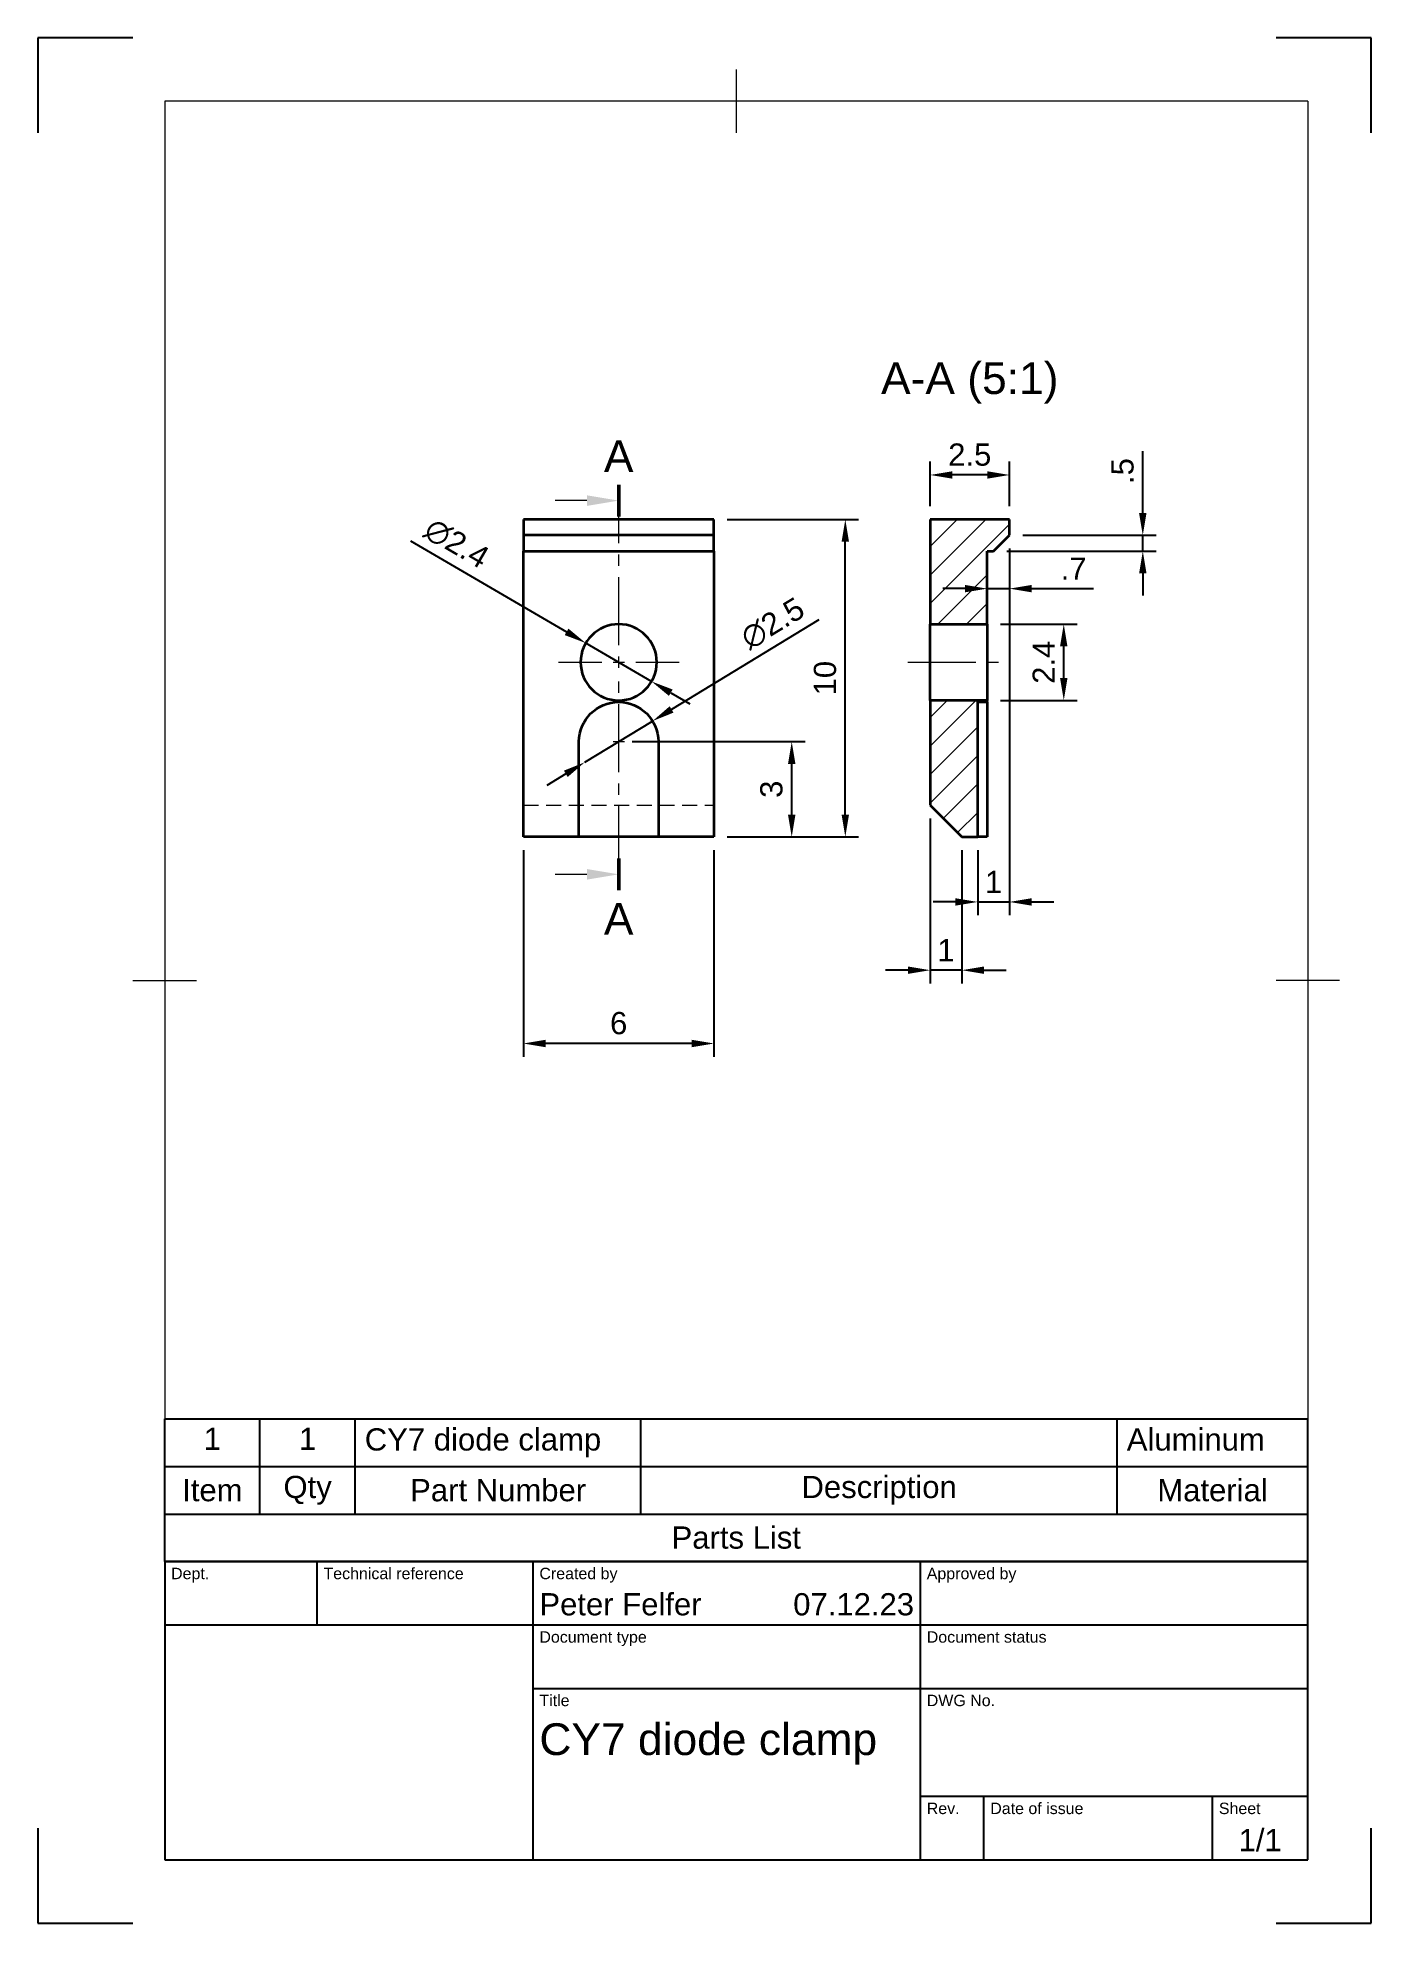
# Model space of a CAD drawing. Header units: millimetres. Extents: x 0 to 210, y 0 to 297.
import ezdxf
from ezdxf.enums import TextEntityAlignment as Align

# ---------------------------------------------------------------- set-up
doc = ezdxf.new("R2010")
doc.units = ezdxf.units.MM
doc.header["$LTSCALE"] = 0.75
doc.linetypes.add('CENTER2', pattern=[28.575, 19.05, -3.175, 3.175, -3.175])
doc.linetypes.add('HIDDEN2', pattern=[4.7625, 3.175, -1.5875])
for name, color, linetype, lineweight in [('BORDER', 7, 'Continuous', 18), ('FD_Dimensions', 7, 'Continuous', 18), ('Hatching', 7, 'Continuous', 18), ('Hidden', 7, 'HIDDEN2', 18), ('Parts Lists', 7, 'Continuous', 18), ('Section Lines', 7, 'Continuous', 18), ('Smart Centers', 7, 'CENTER2', 18), ('TITLEBLOCK', 7, 'Continuous', 25), ('View Labels', 7, 'Continuous', 18), ('Visible', 7, 'Continuous', 35)]:
    doc.layers.add(name, color=color, linetype=linetype, lineweight=lineweight)
doc.styles.add('FusionTitle', font='arial.ttf')
doc.styles.get("Standard").update_dxf_attribs({"font": 'arial.ttf'})
doc.dimstyles.new('Dim-ISO-25', dxfattribs={"dimtxt": 3.5, "dimasz": 3.5, "dimexe": 2.1, "dimexo": 2.1, "dimgap": 1.4, "dimtad": 1, "dimzin": 12, "dimdsep": 46, "dimtxsty": 'Standard', "dimcen": 0, "dimazin": 3, "dimtp": 0.1, "dimtm": 0.1, "dimtfac": 0.714286, "dimtmove": 0, "dimatfit": 3, "dimfxl": 1, "dimtzin": 12, "dimarcsym": 0})

# ---------------------------------------------------------------- blocks, each defined once
blk = doc.blocks.new('ISO_A4(P)_SHEET')
at = {"layer": 'BORDER'}
for p, q in [((110, 292), (110, 282)), ((200, 287), (20, 287)), ((20, 287), (20, 10)), ((200, 287), (200, 10)), ((15, 148.5), (25, 148.5)), ((205, 148.5), (195, 148.5)), ((20, 10), (200, 10))]:
    blk.add_line(p, q, dxfattribs=at)
at = {"layer": 'Defpoints'}
for p, q in [((15, 297), (0, 297)), ((0, 297), (0, 282)), ((210, 297), (195, 297)), ((210, 282), (210, 297)), ((0, 15), (0, 0)), ((210, 0), (210, 15)), ((0, 0), (15, 0)), ((195, 0), (210, 0))]:
    blk.add_line(p, q, dxfattribs=at)
blk = doc.blocks.new('ISO_TITLEBLOCK')
at = {"layer": 'TITLEBLOCK'}
for p, q in [((0, 47), (-180, 47)), ((-180, 47), (-180, 0)), ((-156, 37), (-156, 47)), ((-122, 0), (-122, 47)), ((-61, 0), (-61, 47)), ((0, 0), (0, 47)), ((-180, 37), (0, 37)), ((-122, 27), (0, 27)), ((-61, 10), (0, 10)), ((-51, 0), (-51, 10)), ((-15, 0), (-15, 10)), ((-180, 0), (0, 0))]:
    blk.add_line(p, q, dxfattribs=at)
at = {"layer": 'TITLEBLOCK', "style": 'FusionTitle'}
for s, p in [('Dept.', (-179, 46)), ('Technical reference', (-155, 46)), ('Created by', (-121, 46)), ('Approved by', (-60, 46)), ('Document type', (-121, 36)), ('Document status', (-60, 36)), ('Title', (-121, 26)), ('DWG No.', (-60, 26)), ('Rev.', (-60, 9)), ('Date of issue', (-50, 9)), ('Sheet', (-14, 9))]:
    blk.add_text(s, height=1.8, dxfattribs=at).set_placement(p, align=Align.TOP_LEFT)
for tag, height, p in [('DEPT', 3.5, (-179, 42)), ('TECHNICAL_REFERENCE', 3.5, (-155, 42)), ('CREATED_BY', 3.5, (-121, 42)), ('APPROVED_BY', 3.5, (-60, 42)), ('DOCUMENT_TYPE', 3.5, (-121, 32)), ('DOCUMENT_STATUS', 3.5, (-60, 32)), ('TITLE_1', 5, (-121, 21.5)), ('TITLE_2', 5, (-121, 14)), ('TITLE_3', 5, (-121, 6.5)), ('DATE_OF_ISSUE', 3.5, (-50, 5))]:
    blk.add_attdef(tag, text='', height=height, dxfattribs=at).set_placement(p, align=Align.TOP_LEFT)
for tag, p in [('CREATED_DATE', (-62, 42)), ('APPROVED_DATE', (-0.99, 42))]:
    blk.add_attdef(tag, text='', height=3.5, dxfattribs=at).set_placement(p, align=Align.TOP_RIGHT)
for tag, height, p in [('DRAWING_NUMBER', 5, (-30.5, 19.75)), ('REV', 3.5, (-56, 4.85)), ('SHEET', 3.5, (-7.5, 4.85))]:
    blk.add_attdef(tag, text='', height=height, dxfattribs=at).set_placement(p, align=Align.TOP_CENTER)
blk = doc.blocks.new('*U5')
at = {"layer": 'Smart Centers', "color": 0, "ltscale": 0.75, "transparency": 16777216}
for p, q in [((0, 2.678906), (0, 25.4698)), ((-9.5, 0), (-2.678906, 0)), ((2.678906, 0), (9.5, 0)), ((0, -33.402118), (0, -2.678906))]:
    blk.add_line(p, q, dxfattribs=at)
at = {"layer": 'Smart Centers', "color": 0, "linetype": 'Continuous', "ltscale": 0.75, "transparency": 16777216}
for p, q in [((-0.892969, 0), (0.892969, 0)), ((0, -0.892969), (0, 0.892969))]:
    blk.add_line(p, q, dxfattribs=at)
blk = doc.blocks.new('*U6')
at = {"layer": 'Smart Centers', "color": 0, "ltscale": 0.75, "transparency": 16777216}
blk.add_line((-8, 0), (8, 0), dxfattribs=at)
blk = doc.blocks.new('*D21')
at = {"layer": 'Defpoints', "color": 0, "transparency": 16777216}
for p in [(76.485915, 171.122254), (106.485915, 171.122254), (76.485915, 138.577682)]:
    blk.add_point(p, dxfattribs=at)
at = {"layer": 'FD_Dimensions', "color": 0, "lineweight": -2, "transparency": 16777216}
for p, q in [((76.485915, 169.022254), (76.485915, 136.477682)), ((106.485915, 169.022254), (106.485915, 136.477682)), ((102.985915, 138.577682), (79.985915, 138.577682))]:
    blk.add_line(p, q, dxfattribs=at)
at = {"layer": 'FD_Dimensions', "color": 0, "transparency": 16777216}
for points in [[(79.985915, 139.161015), (79.985915, 137.994348), (76.485915, 138.577682)], [(102.985915, 139.161015), (102.985915, 137.994348), (106.485915, 138.577682)]]:
    blk.add_solid(points, dxfattribs=at)
at = {"layer": 'FD_Dimensions', "color": 0, "transparency": 16777216, "insert": (91.485915, 141.764687), "char_height": 3.5, "attachment_point": 5}
blk.add_mtext('6', dxfattribs=at)
blk = doc.blocks.new('*D22')
at = {"layer": 'Defpoints', "color": 0, "transparency": 16777216}
for p in [(106.485915, 221.122254), (127.174019, 221.122254), (106.485915, 171.122254)]:
    blk.add_point(p, dxfattribs=at)
at = {"layer": 'FD_Dimensions', "color": 0, "lineweight": -2, "transparency": 16777216}
for p, q in [((108.585915, 221.122254), (129.274019, 221.122254)), ((127.174019, 174.622254), (127.174019, 217.622254)), ((108.585915, 171.122254), (129.274019, 171.122254))]:
    blk.add_line(p, q, dxfattribs=at)
at = {"layer": 'FD_Dimensions', "color": 0, "transparency": 16777216}
for points in [[(126.590685, 217.622254), (127.757352, 217.622254), (127.174019, 221.122254)], [(126.590685, 174.622254), (127.757352, 174.622254), (127.174019, 171.122254)]]:
    blk.add_solid(points, dxfattribs=at)
at = {"layer": 'FD_Dimensions', "color": 0, "transparency": 16777216, "insert": (123.987013, 196.122254), "char_height": 3.5, "attachment_point": 5, "rotation": 90}
blk.add_mtext('10', dxfattribs=at)
blk = doc.blocks.new('*U9')
at = {"layer": 'Smart Centers', "color": 0, "linetype": 'Continuous', "ltscale": 0.75, "transparency": 16777216}
for p, q in [((-0.892969, 0), (0.892969, 0)), ((0, -0.892969), (0, 0.892969))]:
    blk.add_line(p, q, dxfattribs=at)
blk = doc.blocks.new('*D23')
at = {"layer": 'Defpoints', "color": 0, "transparency": 16777216}
for p in [(91.485915, 186.122254), (118.735915, 186.122254), (106.485915, 171.122254)]:
    blk.add_point(p, dxfattribs=at)
at = {"layer": 'FD_Dimensions', "color": 0, "lineweight": -2, "transparency": 16777216}
for p, q in [((93.585915, 186.122254), (120.835915, 186.122254)), ((118.735915, 174.622254), (118.735915, 182.622254)), ((108.585915, 171.122254), (120.835915, 171.122254))]:
    blk.add_line(p, q, dxfattribs=at)
at = {"layer": 'FD_Dimensions', "color": 0, "transparency": 16777216}
for points in [[(118.152581, 182.622254), (119.319248, 182.622254), (118.735915, 186.122254)], [(118.152581, 174.622254), (119.319248, 174.622254), (118.735915, 171.122254)]]:
    blk.add_solid(points, dxfattribs=at)
at = {"layer": 'FD_Dimensions', "color": 0, "transparency": 16777216, "insert": (115.547715, 178.622254), "char_height": 3.5, "attachment_point": 5, "rotation": 90}
blk.add_mtext('3', dxfattribs=at)
blk = doc.blocks.new('*D24')
at = {"layer": 'Defpoints', "color": 0, "transparency": 16777216}
for p in [(96.824954, 189.371432), (86.146875, 182.873076)]:
    blk.add_point(p, dxfattribs=at)
at = {"layer": 'FD_Dimensions', "color": 0, "lineweight": -2, "transparency": 16777216}
for p, q in [((123.002226, 205.302128), (99.814816, 191.190972)), ((86.146875, 182.873076), (96.824954, 189.371432)), ((83.157013, 181.053536), (80.167151, 179.233997))]:
    blk.add_line(p, q, dxfattribs=at)
at = {"layer": 'FD_Dimensions', "color": 0, "transparency": 16777216}
for points in [[(99.51156, 191.689282), (100.118073, 190.692661), (96.824954, 189.371432)], [(82.853756, 181.551847), (83.46027, 180.555226), (86.146875, 182.873076)]]:
    blk.add_solid(points, dxfattribs=at)
at = {"layer": 'FD_Dimensions', "color": 0, "transparency": 16777216, "insert": (115.739204, 204.72744), "char_height": 3.5, "attachment_point": 5, "rotation": 31.32341564}
blk.add_mtext('∅2.5', dxfattribs=at)
blk = doc.blocks.new('*D25')
at = {"layer": 'Defpoints', "color": 0, "transparency": 16777216}
for p in [(86.304224, 201.647164), (96.667606, 195.597344)]:
    blk.add_point(p, dxfattribs=at)
at = {"layer": 'FD_Dimensions', "color": 0, "lineweight": -2, "transparency": 16777216}
for p, q in [((58.705005, 217.758727), (83.281571, 203.411694)), ((96.667606, 195.597344), (86.304224, 201.647164)), ((99.690259, 193.832814), (102.712912, 192.068283))]:
    blk.add_line(p, q, dxfattribs=at)
at = {"layer": 'FD_Dimensions', "color": 0, "transparency": 16777216}
for points in [[(83.575659, 203.91547), (82.987482, 202.907919), (86.304224, 201.647164)], [(99.984347, 194.336589), (99.39617, 193.329038), (96.667606, 195.597344)]]:
    blk.add_solid(points, dxfattribs=at)
at = {"layer": 'FD_Dimensions', "color": 0, "transparency": 16777216, "insert": (65.9598, 217.327255), "char_height": 3.5, "attachment_point": 5, "rotation": 329.72492539}
blk.add_mtext('∅2.4', dxfattribs=at)
blk = doc.blocks.new('*D26')
at = {"layer": 'Defpoints', "color": 0, "transparency": 16777216}
for p in [(149.520901, 204.622254), (161.57475, 204.622254), (149.520901, 192.622254)]:
    blk.add_point(p, dxfattribs=at)
at = {"layer": 'FD_Dimensions', "color": 0, "lineweight": -2, "transparency": 16777216}
for p, q in [((151.620901, 204.622254), (163.67475, 204.622254)), ((161.57475, 196.122254), (161.57475, 201.122254)), ((151.620901, 192.622254), (163.67475, 192.622254))]:
    blk.add_line(p, q, dxfattribs=at)
at = {"layer": 'FD_Dimensions', "color": 0, "transparency": 16777216}
for points in [[(160.991417, 201.122254), (162.158083, 201.122254), (161.57475, 204.622254)], [(160.991417, 196.122254), (162.158083, 196.122254), (161.57475, 192.622254)]]:
    blk.add_solid(points, dxfattribs=at)
at = {"layer": 'FD_Dimensions', "color": 0, "transparency": 16777216, "insert": (158.417588, 198.622254), "char_height": 3.5, "attachment_point": 5, "rotation": 90}
blk.add_mtext('2.4', dxfattribs=at)
blk = doc.blocks.new('*D27')
at = {"layer": 'Defpoints', "color": 0, "transparency": 16777216}
for p in [(153.020901, 218.622254), (149.520901, 210.221643), (153.020901, 210.221643)]:
    blk.add_point(p, dxfattribs=at)
at = {"layer": 'FD_Dimensions', "color": 0, "lineweight": -2, "transparency": 16777216}
for p, q in [((153.020901, 216.522254), (153.020901, 208.121643)), ((146.020901, 210.221643), (142.520901, 210.221643)), ((149.520901, 210.221643), (153.020901, 210.221643)), ((156.520901, 210.221643), (166.232566, 210.221643))]:
    blk.add_line(p, q, dxfattribs=at)
at = {"layer": 'FD_Dimensions', "color": 0, "transparency": 16777216}
for points in [[(146.020901, 210.804976), (146.020901, 209.63831), (149.520901, 210.221643)], [(156.520901, 210.804976), (156.520901, 209.63831), (153.020901, 210.221643)]]:
    blk.add_solid(points, dxfattribs=at)
at = {"layer": 'FD_Dimensions', "color": 0, "transparency": 16777216, "insert": (163.126734, 213.371643), "char_height": 3.5, "attachment_point": 5}
blk.add_mtext('.7', dxfattribs=at)
blk = doc.blocks.new('*D28')
at = {"layer": 'Defpoints', "color": 0, "transparency": 16777216}
for p in [(153.020901, 218.622254), (148.020901, 171.122254), (153.020901, 160.872254)]:
    blk.add_point(p, dxfattribs=at)
at = {"layer": 'FD_Dimensions', "color": 0, "lineweight": -2, "transparency": 16777216}
for p, q in [((153.020901, 216.522254), (153.020901, 158.772254)), ((148.020901, 169.022254), (148.020901, 158.772254)), ((144.520901, 160.872254), (141.020901, 160.872254)), ((148.020901, 160.872254), (153.020901, 160.872254)), ((156.520901, 160.872254), (160.020901, 160.872254))]:
    blk.add_line(p, q, dxfattribs=at)
at = {"layer": 'FD_Dimensions', "color": 0, "transparency": 16777216}
for points in [[(144.520901, 161.455587), (144.520901, 160.288921), (148.020901, 160.872254)], [(156.520901, 161.455587), (156.520901, 160.288921), (153.020901, 160.872254)]]:
    blk.add_solid(points, dxfattribs=at)
at = {"layer": 'FD_Dimensions', "color": 0, "transparency": 16777216, "insert": (150.520901, 164.029416), "char_height": 3.5, "attachment_point": 5}
blk.add_mtext('1', dxfattribs=at)
blk = doc.blocks.new('*D29')
at = {"layer": 'Defpoints', "color": 0, "transparency": 16777216}
for p in [(140.520901, 176.122254), (145.520901, 171.122254), (140.520901, 150.122254)]:
    blk.add_point(p, dxfattribs=at)
at = {"layer": 'FD_Dimensions', "color": 0, "lineweight": -2, "transparency": 16777216}
for p, q in [((140.520901, 174.022254), (140.520901, 148.022254)), ((145.520901, 169.022254), (145.520901, 148.022254)), ((137.020901, 150.122254), (133.520901, 150.122254)), ((145.520901, 150.122254), (140.520901, 150.122254)), ((149.020901, 150.122254), (152.520901, 150.122254))]:
    blk.add_line(p, q, dxfattribs=at)
at = {"layer": 'FD_Dimensions', "color": 0, "transparency": 16777216}
for points in [[(137.020901, 150.705587), (137.020901, 149.538921), (140.520901, 150.122254)], [(149.020901, 150.705587), (149.020901, 149.538921), (145.520901, 150.122254)]]:
    blk.add_solid(points, dxfattribs=at)
at = {"layer": 'FD_Dimensions', "color": 0, "transparency": 16777216, "insert": (143.020901, 153.279416), "char_height": 3.5, "attachment_point": 5}
blk.add_mtext('1', dxfattribs=at)
blk = doc.blocks.new('*D30')
at = {"layer": 'Defpoints', "color": 0, "transparency": 16777216}
for p in [(140.520901, 228.126596), (140.520901, 221.122254), (153.020901, 221.122254)]:
    blk.add_point(p, dxfattribs=at)
at = {"layer": 'FD_Dimensions', "color": 0, "lineweight": -2, "transparency": 16777216}
for p, q in [((140.520901, 223.222254), (140.520901, 230.226596)), ((153.020901, 223.222254), (153.020901, 230.226596)), ((149.520901, 228.126596), (144.020901, 228.126596))]:
    blk.add_line(p, q, dxfattribs=at)
at = {"layer": 'FD_Dimensions', "color": 0, "transparency": 16777216}
for points in [[(144.020901, 228.709929), (144.020901, 227.543262), (140.520901, 228.126596)], [(149.520901, 228.709929), (149.520901, 227.543262), (153.020901, 228.126596)]]:
    blk.add_solid(points, dxfattribs=at)
at = {"layer": 'FD_Dimensions', "color": 0, "transparency": 16777216, "insert": (146.770901, 231.313601), "char_height": 3.5, "attachment_point": 5}
blk.add_mtext('2.5', dxfattribs=at)
blk = doc.blocks.new('*D31')
at = {"layer": 'Defpoints', "color": 0, "transparency": 16777216}
for p in [(153.020901, 218.622254), (174.020901, 218.622254), (150.520901, 216.122254)]:
    blk.add_point(p, dxfattribs=at)
at = {"layer": 'FD_Dimensions', "color": 0, "lineweight": -2, "transparency": 16777216}
for p, q in [((174.020901, 222.122254), (174.020901, 231.86018)), ((155.120901, 218.622254), (176.120901, 218.622254)), ((174.020901, 216.122254), (174.020901, 218.622254)), ((152.620901, 216.122254), (176.120901, 216.122254)), ((174.020901, 212.622254), (174.020901, 209.122254))]:
    blk.add_line(p, q, dxfattribs=at)
at = {"layer": 'FD_Dimensions', "color": 0, "transparency": 16777216}
for points in [[(173.437568, 222.122254), (174.604235, 222.122254), (174.020901, 218.622254)], [(173.437568, 212.622254), (174.604235, 212.622254), (174.020901, 216.122254)]]:
    blk.add_solid(points, dxfattribs=at)
at = {"layer": 'FD_Dimensions', "color": 0, "transparency": 16777216, "insert": (170.841058, 228.741217), "char_height": 3.5, "attachment_point": 5, "rotation": 90}
blk.add_mtext('.5', dxfattribs=at)
blk = doc.blocks.new('*T19')
at = {"layer": 'Parts Lists', "color": 0, "linetype": 'ByBlock', "lineweight": -2, "transparency": 16777216}
for p, q in [((0, 22.464711), (180, 22.464711)), ((0, 0), (0, 22.464711)), ((15, 7.466667), (15, 22.464711)), ((30, 7.466667), (30, 22.464711)), ((75, 7.466667), (75, 22.464711)), ((150, 7.466667), (150, 22.464711)), ((180, 0), (180, 22.464711)), ((0, 14.933333), (180, 14.933333)), ((0, 7.466667), (180, 7.466667)), ((0, 0), (180, 0))]:
    blk.add_line(p, q, dxfattribs=at)
at = {"layer": 'Parts Lists', "color": 0, "transparency": 16777216, "char_height": 3.5}
for s, insert, width, attachment_point in [('1', (7.5, 21.064711), 12.2, 2), ('1', (22.5, 21.064711), 12.2, 2), ('CY7 diode clamp', (31.5, 20.964711), 42, 1), ('Aluminum', (151.5, 20.964711), 27, 1), ('Item', (7.5, 11.2), 12.2, 5), ('Qty', (22.5, 11.2), 12.2, 5), ('Part Number', (52.5, 11.2), 42.2, 5), ('Description', (112.5, 11.2), 72.2, 5), ('Material', (165, 11.2), 27.2, 5), ('Parts List', (90, 3.733333), 177.2, 5)]:
    blk.add_mtext(s, dxfattribs=dict(at, insert=insert, width=width, attachment_point=attachment_point))

msp = doc.modelspace()

# ---------------------------------------------------------------- hatches: boundary and pattern name
at = {"layer": 'Hatching'}
h = msp.add_hatch(dxfattribs=at)
h.set_pattern_fill('ANSI31', color=256, style=0)
h.paths.add_polyline_path([(150.521, 216.122), (153.021, 218.622), (153.021, 221.122), (140.521, 221.122), (140.521, 204.622), (149.521, 204.622), (149.521, 216.122)], flags=0)
h.paths.add_polyline_path([(148.021, 192.372), (149.521, 192.372), (149.521, 192.622), (140.521, 192.622), (140.521, 176.122), (145.521, 171.122), (148.021, 171.122)], flags=0)

# ---------------------------------------------------------------- linework, layer by layer
at = {"layer": 'Hidden', "extrusion": (-1e-16, -1, 0)}
msp.add_line((76.486, 176.122), (106.486, 176.122), dxfattribs=at)
at = {"layer": 'Section Lines', "lineweight": 50}
for p, q in [((91.486, 226.592), (91.486, 221.592)), ((91.486, 162.72), (91.486, 167.72))]:
    msp.add_line(p, q, dxfattribs=at)
at = {"layer": 'Section Lines'}
for p, q in [((86.486, 224.092), (81.486, 224.092)), ((86.486, 165.22), (81.486, 165.22))]:
    msp.add_line(p, q, dxfattribs=at)
for points in [[(86.486, 224.925), (91.486, 224.092), (86.486, 223.259)], [(86.486, 166.053), (91.486, 165.22), (86.486, 164.387)]]:
    msp.add_solid(points, dxfattribs=at)
at = {"layer": 'Visible', "extrusion": (-1e-16, -1, 0)}
for p, q in [((76.486, 221.122), (76.486, 218.622)), ((106.486, 221.122), (76.486, 221.122)), ((106.486, 218.622), (106.486, 221.122)), ((153.021, 221.122), (140.521, 221.122)), ((140.521, 221.122), (140.521, 204.622)), ((153.021, 218.622), (153.021, 221.122)), ((76.486, 218.622), (76.486, 216.122)), ((106.486, 218.622), (76.486, 218.622)), ((106.486, 216.122), (106.486, 218.622)), ((150.521, 216.122), (153.021, 218.622)), ((76.486, 171.122), (76.486, 216.122)), ((76.486, 216.122), (106.486, 216.122)), ((106.486, 216.122), (106.486, 171.122)), ((149.521, 204.622), (149.521, 216.122)), ((149.521, 216.122), (150.521, 216.122)), ((140.521, 204.622), (149.521, 204.622)), ((140.521, 192.622), (140.521, 204.622)), ((149.521, 204.622), (149.521, 192.622)), ((149.521, 192.622), (140.521, 192.622)), ((140.521, 192.622), (140.521, 176.122)), ((148.021, 192.372), (149.521, 192.372)), ((148.021, 171.122), (148.021, 192.372)), ((149.521, 192.372), (149.521, 192.622)), ((149.521, 192.372), (149.521, 186.122)), ((85.236, 171.122), (85.236, 186.122)), ((97.736, 186.122), (97.736, 171.122)), ((149.521, 186.122), (149.521, 171.122)), ((140.521, 176.122), (145.521, 171.122)), ((85.236, 171.122), (76.486, 171.122)), ((97.736, 171.122), (85.236, 171.122)), ((106.486, 171.122), (97.736, 171.122)), ((145.521, 171.122), (148.021, 171.122)), ((149.521, 171.122), (148.021, 171.122))]:
    msp.add_line(p, q, dxfattribs=at)
at = {"layer": 'Visible', "extrusion": (-1e-16, 0, -1)}
msp.add_circle((-91.486, 198.622), 6, dxfattribs=at)
msp.add_arc((-91.486, 186.122), 6.25, 0, 180, dxfattribs=at)

# ---------------------------------------------------------------- block references
msp.add_blockref('*T19', (20, 57))
at = {"layer": 'BORDER'}
msp.add_blockref('ISO_A4(P)_SHEET', (0, 0), dxfattribs=at)
at = {"layer": 'Smart Centers', "ltscale": 0.75}
for name, p in [('*U5', (91.486, 198.622)), ('*U6', (145.021, 198.622)), ('*U9', (91.486, 186.122))]:
    msp.add_blockref(name, p, dxfattribs=at)
at = {"layer": 'TITLEBLOCK'}
msp.add_blockref('ISO_TITLEBLOCK', (200, 10), dxfattribs=at).add_auto_attribs({'CREATED_DATE': '07.12.23', 'SHEET': '1/1', 'TITLE_1': 'CY7 diode clamp', 'CREATED_BY': 'Peter Felfer'})

# ---------------------------------------------------------------- texts
at = {"layer": 'Section Lines', "char_height": 5, "attachment_point": 5}
for insert in [(91.486, 231.092), (91.486, 158.22)]:
    msp.add_mtext('A', dxfattribs=dict(at, insert=insert))
at = {"layer": 'View Labels', "insert": (146.771, 239.372), "char_height": 5, "width": 30.21487, "attachment_point": 8}
msp.add_mtext('A-A (5:1)', dxfattribs=at)

# ---------------------------------------------------------------- dimensions: what is measured, and where the dimension line sits
at = {"layer": 'FD_Dimensions'}
dim = msp.add_aligned_dim(p1=(153.021, 221.122), p2=(140.521, 221.122), distance=-7.004, dimstyle='Dim-ISO-25', override={"dimlfac": 0.2, "dimclrd": 0, "dimclre": 0}, dxfattribs=at)
dim.commit()
dim.dimension.update_dxf_attribs({"geometry": '*D30', "text_midpoint": (146.771, 231.314)})
for base, p1, p2, angle, picture, middle in [((174.021, 218.622), (150.521, 216.122), (153.021, 218.622), 90, '*D31', (170.841, 228.741)), ((127.174, 221.122), (106.486, 171.122), (106.486, 221.122), 270, '*D22', (123.987, 196.122)), ((153.021, 160.872), (148.021, 171.122), (153.021, 218.622), 180, '*D28', (150.521, 164.029)), ((153.021, 210.222), (149.521, 210.222), (153.021, 218.622), 180, '*D27', (163.127, 213.372)), ((161.575, 204.622), (149.521, 192.622), (149.521, 204.622), 270, '*D26', (158.418, 198.622)), ((118.736, 186.122), (106.486, 171.122), (91.486, 186.122), 270, '*D23', (115.548, 178.622))]:
    dim = msp.add_linear_dim(base=base, p1=p1, p2=p2, angle=angle, dimstyle='Dim-ISO-25', override={"dimlfac": 0.2, "dimclrd": 0, "dimclre": 0}, dxfattribs=at)
    dim.commit()
    dim.dimension.update_dxf_attribs({"geometry": picture, "text_midpoint": middle})
for p1, p2, override, picture, middle in [((96.668, 195.597), (86.304, 201.647), {"dimlfac": 0.2}, '*D25', (64.304, 214.49)), ((86.147, 182.873), (96.825, 189.371), {"dimlfac": 0.2, "dimse1": 1, "dimclrd": 0, "dimclre": 0}, '*D24', (117.447, 201.921))]:
    dim = msp.add_diameter_dim_2p(p1=p1, p2=p2, dimstyle='Dim-ISO-25', override=override, dxfattribs=at)
    dim.commit()
    dim.dimension.update_dxf_attribs({"geometry": picture, "text_midpoint": middle, "dimtype": 163})
for base, p1, p2, picture, middle in [((140.521, 150.122), (145.521, 171.122), (140.521, 176.122), '*D29', (143.021, 153.279)), ((76.486, 138.578), (106.486, 171.122), (76.486, 171.122), '*D21', (91.486, 141.765))]:
    dim = msp.add_linear_dim(base=base, p1=p1, p2=p2, dimstyle='Dim-ISO-25', override={"dimlfac": 0.2, "dimclrd": 0, "dimclre": 0}, dxfattribs=at)
    dim.commit()
    dim.dimension.update_dxf_attribs({"geometry": picture, "text_midpoint": middle})

doc.saveas('drawing.dxf')
